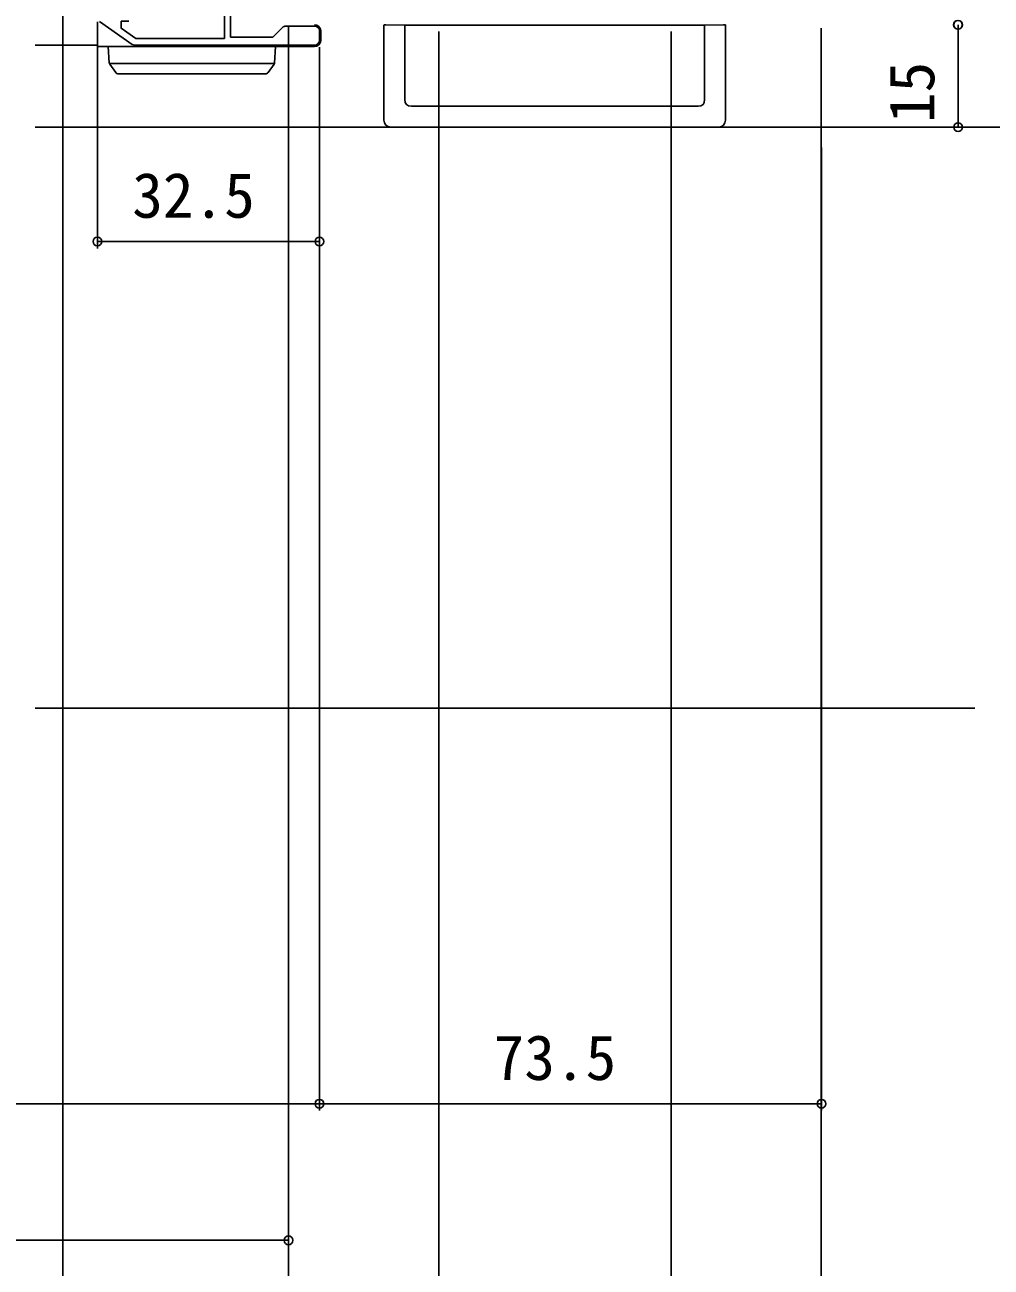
# Model space of a CAD drawing. Units: millimetres, scale not verified. Extents: x -525 to 525, y -783 to 778.
# Drawn here: x -140.6 to 0.9, y -671.8 to -489.9 of the extents above; entities that cross this region are included whole.
import ezdxf
from ezdxf.enums import TextEntityAlignment as Align

# ---------------------------------------------------------------- set-up
doc = ezdxf.new("R2010")
doc.units = ezdxf.units.MM
doc.header["$LTSCALE"] = 4
for name, color, linetype in [('0-3_YKK_11', 7, 'Continuous'), ('0-4_YKK_12', 2, 'Continuous'), ('0-5_YKK_13', 4, 'Continuous'), ('0-7_YKK_D', 6, 'Continuous'), ('0-9_YSS_K', 3, 'Continuous')]:
    doc.layers.add(name, color=color, linetype=linetype)
doc.styles.add('ＭＳ ゴシック', font='')
doc.styles.get('ＭＳ ゴシック').set_extended_font_data('MS Gothic')

msp = doc.modelspace()

# ---------------------------------------------------------------- linework, layer by layer
at = {"layer": '0-3_YKK_11'}
for p, q in [((-124.831, -492.714), (-129.651, -489.349)), ((-102.36, -490.04), (-98.15, -490.04)), ((-97.45, -490.74), (-97.45, -492.14)), ((-98.15, -492.84), (-124.43, -492.84))]:
    msp.add_line(p, q, dxfattribs=at)
for points in [[(-127.851, -484.722), (-128.102, -484.933), (-128.421, -484.848), (-128.691, -485.316), (-128.114, -485.893), (-128.216, -486.14), (-128.85, -486.14), (-128.85, -488.34), (-125.05, -488.34), (-125.05, -485.34), (-124.75, -485.04), (-124.597, -484.711), (-125.05, -484.171), (-125.05, -479.34), (-123.723, -479.34), (-123.55, -479.44), (-123.377, -479.54), (-112.123, -479.54), (-111.95, -479.44), (-111.777, -479.34), (-110.45, -479.34), (-110.45, -491.64), (-104.25, -491.64), (-102.855, -490.245)], [(-124.335, -491.84), (-111.35, -491.84), (-111.35, -480.54), (-124.15, -480.54), (-124.15, -483.844), (-123.907, -484.133)], [(-125.35, -489.34), (-126.45, -489.34), (-126.45, -490.364), (-124.335, -491.84)]]:
    msp.add_lwpolyline(points, dxfattribs=at)
for centre, start, end in [((-102.36, -490.74), 89.99997, 134.99996), ((-98.15, -490.74), 0.00001, 89.99999), ((-124.43, -492.14), 235.08065, 270.00008), ((-98.15, -492.14), 270.00001, 359.99999)]:
    msp.add_arc(centre, 0.7, start, end, dxfattribs=at)
at = {"layer": '0-4_YKK_12'}
for p, q in [((-139.062, -492.84), (-129.95, -492.84)), ((-1.49, -504.84), (-139.062, -504.84))]:
    msp.add_line(p, q, dxfattribs=at)
at = {"layer": '0-5_YKK_13'}
for p, q in [((-129.95, -492.88), (-129.95, -489.44)), ((-97.25, -490.74), (-97.25, -492.14)), ((-88.003, -489.84), (-88.003, -503.827)), ((-87.732, -489.872), (-84.975, -489.892)), ((-84.951, -489.892), (-84.951, -500.798)), ((-84.926, -489.892), (-41.08, -489.892)), ((-41.055, -500.798), (-41.055, -489.892)), ((-41.031, -489.892), (-38.274, -489.872)), ((-38.003, -489.84), (-38.003, -503.827)), ((-129.95, -493.04), (-129.95, -492.88)), ((-124.469, -493.04), (-129.95, -493.04)), ((-98.15, -493.04), (-124.469, -493.04)), ((-104.016, -495.543), (-128.184, -495.543)), ((-128.145, -495.614), (-128.134, -495.63)), ((-128.134, -495.63), (-127.255, -496.834)), ((-104.945, -496.834), (-104.066, -495.63)), ((-104.066, -495.63), (-104.055, -495.614)), ((-126.851, -497.04), (-126.447, -497.04)), ((-83.982, -501.776), (-42.024, -501.776)), ((-87.006, -504.826), (-83.003, -504.826)), ((-83.003, -504.826), (-43.003, -504.826)), ((-43.003, -504.826), (-39, -504.826))]:
    msp.add_line(p, q, dxfattribs=at)
for points in [[(-103.998, -495.455), (-103.85, -493.04), (-104.848, -493.04), (-127.352, -493.04), (-128.35, -493.04), (-128.202, -495.455)], [(-126.447, -497.04), (-105.753, -497.04), (-105.349, -497.04)]]:
    msp.add_lwpolyline(points, dxfattribs=at)
for centre, radius, start, end in [((-98.15, -490.74), 0.9, 0, 90), ((-87.783, -488.354), 1.519, 262.443, 271.92314), ((-84.926, -483.097), 6.795, 269.58856, 270.00109), ((-41.08, -483.097), 6.795, 269.99891, 270.41144), ((-38.223, -488.354), 1.519, 268.07686, 277.557), ((-98.15, -492.14), 0.9, 270, 0), ((-127.903, -495.437), 0.3, 183.5, 216.09486), ((-104.297, -495.437), 0.3, 323.90514, 356.5), ((-126.851, -496.54), 0.5, 216.09486, 270), ((-105.349, -496.54), 0.5, 270, 323.90514)]:
    msp.add_arc(centre, radius, start, end, dxfattribs=at)
for centre, major_axis, ratio, start_param, end_param in [((-48.162, -464.661), (36.541, 36.874), 0.115523, 3.0255416, 3.2555779), ((-77.844, -464.661), (-36.541, 36.874), 0.115523, 3.0276074, 3.2576437), ((-87.002, -503.823), (0.527, 0.854), 0.995755, 2.1255102, 3.6925049), ((-39.004, -503.823), (-0.527, 0.854), 0.995755, 2.5906804, 4.1576751)]:
    msp.add_ellipse(centre, major_axis=major_axis, ratio=ratio, start_param=start_param, end_param=end_param, dxfattribs=at)
at = {"layer": '0-7_YKK_D'}
for p, q in [((-135.003, -459.34), (-135.003, -688.841)), ((-129.95, -489.89), (-129.95, -522.59)), ((-101.977, -489.94), (-101.977, -668.841)), ((-101.977, -490.34), (-101.977, -688.841)), ((-101.974, -490.397), (-101.974, -688.841)), ((-79.977, -490.84), (-79.977, -720.841)), ((-45.977, -490.84), (-45.977, -708.841)), ((-24.003, -490.34), (-24.003, -688.841)), ((-3.965, -489.839), (-3.967, -504.838)), ((-45.977, -491.84), (-45.977, -688.841)), ((-97.45, -493.14), (-97.45, -648.841)), ((-97.45, -493.14), (-97.45, -522.59)), ((-97.45, -493.14), (-97.45, -648.841)), ((2.763, -504.839), (-4.967, -504.838)), ((-79.977, -507.84), (-79.977, -688.841)), ((-79.977, -507.84), (-79.977, -688.841)), ((-45.977, -507.84), (-45.977, -688.841)), ((-23.95, -507.84), (-23.95, -648.841)), ((-97.45, -521.59), (-129.95, -521.59)), ((-97.45, -647.841), (-334.5, -647.841)), ((-23.95, -647.841), (-97.45, -647.841)), ((-101.977, -667.841), (-330, -667.841))]:
    msp.add_line(p, q, dxfattribs=at)
for centre in [(-3.977, -489.84), (-3.965, -489.839), (-3.967, -504.838), (-129.95, -521.59), (-97.45, -521.59), (-97.45, -647.841), (-97.45, -647.841), (-23.95, -647.841), (-101.977, -667.841)]:
    msp.add_circle(centre, 0.637, dxfattribs=at)
at = {"layer": '0-9_YSS_K'}
msp.add_line((-139.062, -589.941), (-1.49, -589.941), dxfattribs=at)

# ---------------------------------------------------------------- texts
at = {"layer": '0-7_YKK_D', "style": 'ＭＳ ゴシック'}
msp.add_text('15', height=6.598, rotation=89.99, dxfattribs=at).set_placement((-5.467, -504.242), align=Align.BOTTOM_LEFT)
for s, p in [('32.5', (-124.848, -520.09)), ('73.5', (-71.95, -646.341))]:
    msp.add_text(s, height=6.598, dxfattribs=at).set_placement(p, align=Align.BOTTOM_LEFT)

doc.saveas('drawing.dxf')
